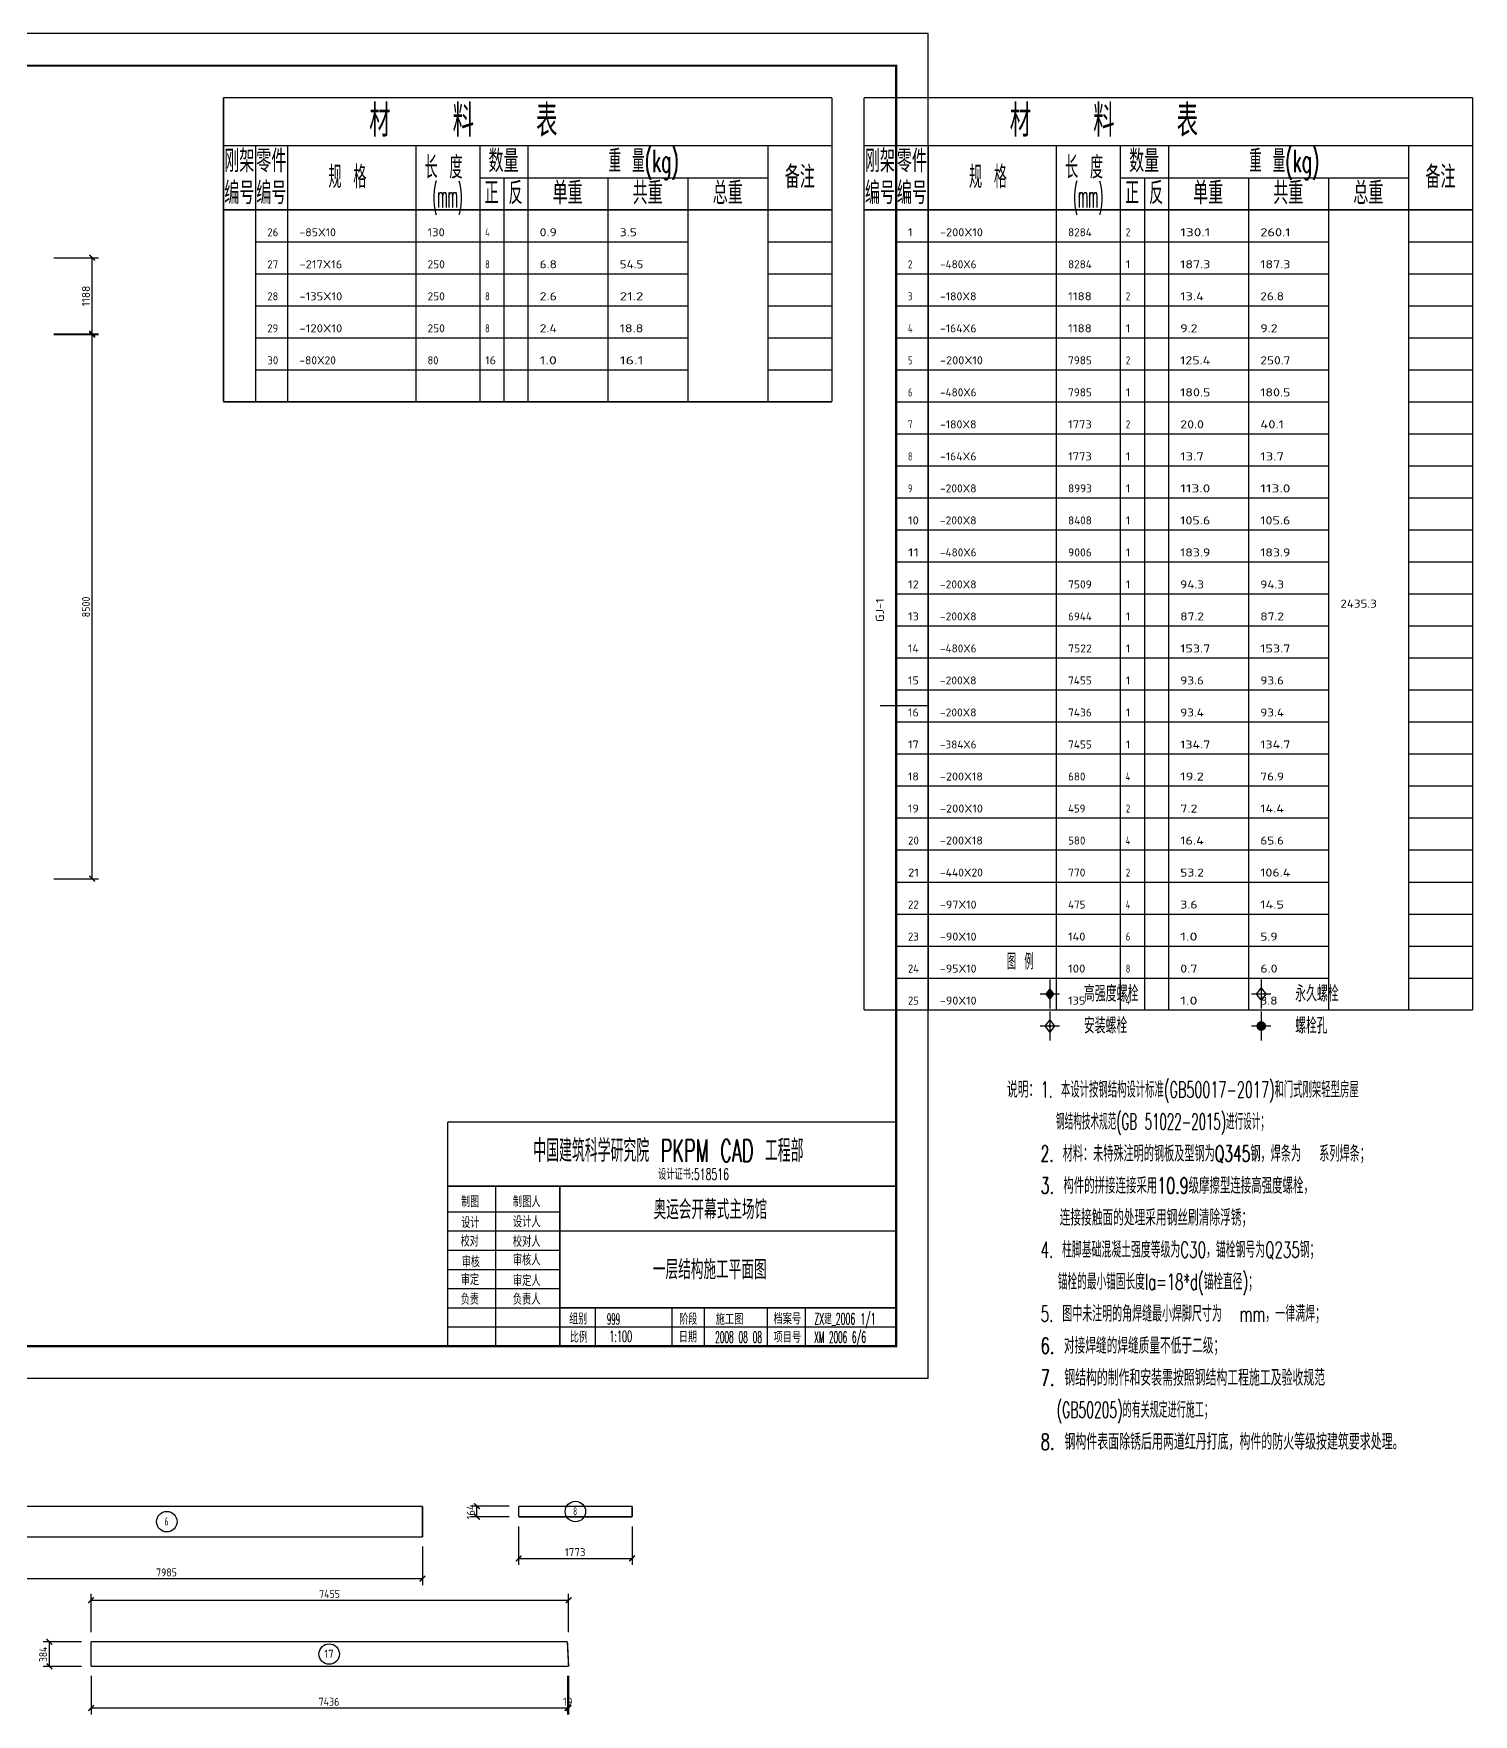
# Model space of a CAD drawing. Extents: x 14207793 to 14719554, y -1675802 to -1228715.
# Drawn here: x 14674604 to 14719554, y -1332300 to -1279800 of the extents above; entities that cross this region are included whole.
import ezdxf
from ezdxf.enums import TextEntityAlignment as Align

# ---------------------------------------------------------------- set-up
doc = ezdxf.new("R2010")
doc.units = 0
doc.header["$LTSCALE"] = 500
doc.header["$MEASUREMENT"] = 0
doc.layers.get('0').update_dxf_attribs({"linetype": 'CONTINUOUS'})
for name, color, linetype in [('10', 1, 'CONTINUOUS'), ('13', 253, 'CONTINUOUS'), ('130', 253, 'CONTINUOUS'), ('15', 3, 'CONTINUOUS'), ('中文', 2, 'CONTINUOUS'), ('图框外框__细线', 253, 'CONTINUOUS'), ('尺寸标注', 253, 'CONTINUOUS'), ('编号标注', 253, 'CONTINUOUS')]:
    doc.layers.add(name, color=color, linetype=linetype)
doc.styles.add('HZ', font='txt', dxfattribs={"width": 0.8, "bigfont": 'hztxt'})
doc.styles.get("Standard").update_dxf_attribs({"font": 'SYSZ.shx', "width": 0.75, "bigfont": 'SYFS.shx'})

# ---------------------------------------------------------------- blocks, each defined once
blk = doc.blocks.new('998')
for p, q in [((660.35, 43.03), (695.35, 43.03)), ((660.35, 37.03), (695.35, 37.03)), ((660.35, 31.03), (695.35, 31.03)), ((660.35, 25.03), (695.35, 25.03)), ((660.35, 19.03), (695.35, 19.03)), ((660.35, 13.03), (695.35, 13.03)), ((706.42, 13.03), (706.42, 1.03)), ((730.31, 13.03), (730.31, 1.03)), ((740.38, 13.03), (740.38, 1.03)), ((760.11, 13.03), (760.11, 1.03)), ((771.95, 13.03), (771.95, 1.03)), ((660.35, 7.03), (800.35, 7.03))]:
    blk.add_line(p, q)
at = {"const_width": 0.45}
for points in [[(660.35, 71.03), (800.35, 71.03)], [(660.35, 71.03), (660.35, 1.03)], [(660.35, 51.03), (800.35, 51.03)], [(675.35, 51.03), (675.35, 1.03)], [(695.35, 51.03), (695.35, 1.03)], [(695.35, 37.03), (800.35, 37.03)], [(695.35, 13.03), (800.35, 13.03)]]:
    blk.add_lwpolyline(points, dxfattribs=at)
at = {"layer": '中文', "style": 'HZ'}
for s, height, width, p, p2 in [('中国建筑科学研究院 PKPM CAD 工程部', 7, 0.605539, (687.06, 58.6), (771.44, 58.6)), ('设计证书:518516', 3.5, 0.733737, (726.05, 53), (748.18, 53)), ('制图', 3.5, 0.875996, (664.53, 44.45), (670.16, 44.45)), ('制图人', 3.5, 0.830144, (680.7, 44.45), (689.33, 44.45)), ('奥运会开幕式主场馆', 6, 0.663796, (724.61, 40.69), (760.11, 40.69)), ('设计人', 3.5, 0.830144, (680.7, 38.15), (689.33, 38.15)), ('设计', 3.5, 0.839947, (664.57, 37.93), (670.19, 37.93)), ('校对', 3.5, 0.826345, (664.41, 32.13), (670.04, 32.13)), ('校对人', 3.5, 0.830144, (680.7, 32.04), (689.33, 32.04)), ('审核', 3.5, 0.836505, (664.75, 25.64), (670.38, 25.64)), ('审核人', 3.5, 0.830144, (680.7, 26.27), (689.33, 26.27)), ('一层结构施工平面图', 6, 0.669712, (724.41, 21.96), (759.91, 21.96)), ('审定', 3.5, 0.83309, (664.5, 20.09), (670.13, 20.09)), ('审定人', 3.5, 0.830144, (680.7, 19.8), (689.33, 19.8)), ('负责', 3.5, 0.854005, (664.45, 13.98), (670.07, 13.98)), ('负责人', 3.5, 0.830144, (680.7, 13.98), (689.33, 13.98)), ('组别', 3.5, 0.861212, (698.29, 7.86), (703.91, 7.86)), ('999', 3.5, 0.578167, (710.06, 7.77), (714.19, 7.77)), ('阶段', 3.5, 0.850446, (732.65, 7.75), (738.28, 7.75)), ('施工图', 3.5, 0.869345, (744.03, 7.74), (752.65, 7.74)), ('档案号', 3.5, 0.848142, (762.06, 7.87), (770.69, 7.87)), ('ZX建_2006 1/1', 3.5, 0.612377, (774.8, 7.84), (793.93, 7.84)), ('比例', 3.5, 0.857593, (698.48, 2.16), (704.1, 2.16)), ('1:100', 3.5, 0.653439, (710.79, 2.36), (717.92, 2.36)), ('日期', 3.5, 0.843418, (732.53, 2.21), (738.15, 2.21)), ('2008 08 08', 3.5, 0.565848, (743.83, 2.13), (758.46, 2.13)), ('项目号', 3.5, 0.848142, (762.07, 2.12), (770.7, 2.12)), ('XM 2006 6/6', 3.5, 0.552008, (774.8, 2.11), (790.93, 2.11))]:
    blk.add_text(s, height=height, dxfattribs=dict(at, width=width)).set_placement(p, p2, align=Align.FIT)

msp = doc.modelspace()

# ---------------------------------------------------------------- linework, layer by layer
at = {"layer": '10', "color": 253}
for p, q in [((14706631.4, -1309800.17), (14706031.4, -1309800.17)), ((14706331.4, -1309350.17), (14706331.4, -1310250.17)), ((14713231.4, -1309800.17), (14712631.4, -1309800.17)), ((14712931.4, -1309350.17), (14712931.4, -1310250.17)), ((14706331.4, -1310350.17), (14706331.4, -1311250.17)), ((14712931.4, -1310350.17), (14712931.4, -1311250.17)), ((14706631.4, -1310800.17), (14706031.4, -1310800.17)), ((14713231.4, -1310800.17), (14712631.4, -1310800.17))]:
    msp.add_line(p, q, dxfattribs=at)
at = {"layer": '10', "color": 1, "const_width": 45}
for points in [[(14712931.4, -1309605.17), (14712781.4, -1309800.17), (14712931.4, -1309995.17), (14713081.4, -1309800.17), (14712931.4, -1309605.17)], [(14706331.4, -1310605.17), (14706181.4, -1310800.17), (14706331.4, -1310995.17), (14706481.4, -1310800.17), (14706331.4, -1310605.17)]]:
    msp.add_lwpolyline(points, dxfattribs=at)
at = {"layer": '10'}
for points, const_width in [([(14706353.9, -1310800.17, 1), (14706308.9, -1310800.17, 1), (14706353.9, -1310800.17, 1)], 45), ([(14713006.4, -1310800.17, 1), (14712856.4, -1310800.17, 1), (14713006.4, -1310800.17, 1)], 150)]:
    msp.add_lwpolyline(points, format="xyb", dxfattribs=dict(at, const_width=const_width))
msp.add_solid([(14706331.4, -1309605.17), (14706181.4, -1309800.17), (14706481.4, -1309800.17), (14706331.4, -1309995.17)], dxfattribs=at)
at = {"layer": '13'}
for p, q in [((14681531.4, -1283300.17), (14681531.4, -1284300.17)), ((14682531.4, -1283300.17), (14682531.4, -1284300.17)), ((14686531.4, -1283300.17), (14686531.4, -1284300.17)), ((14688531.4, -1283300.17), (14688531.4, -1284300.17)), ((14690031.4, -1283300.17), (14690031.4, -1284300.17)), ((14697531.4, -1283300.17), (14697531.4, -1284300.17)), ((14701531.4, -1283300.17), (14701531.4, -1284300.17)), ((14702531.4, -1283300.17), (14702531.4, -1284300.17)), ((14706531.4, -1283300.17), (14706531.4, -1284300.17)), ((14708531.4, -1283300.17), (14708531.4, -1284300.17)), ((14710031.4, -1283300.17), (14710031.4, -1284300.17)), ((14717531.4, -1283300.17), (14717531.4, -1284300.17)), ((14681531.4, -1284300.17), (14681531.4, -1285300.17)), ((14682531.4, -1284300.17), (14682531.4, -1285300.17)), ((14686531.4, -1284300.17), (14686531.4, -1285300.17)), ((14688531.4, -1284300.17), (14688531.4, -1285300.17)), ((14688531.4, -1284300.17), (14697531.4, -1284300.17)), ((14689281.4, -1284300.17), (14689281.4, -1285300.17)), ((14690031.4, -1284300.17), (14690031.4, -1285300.17)), ((14692531.4, -1284300.17), (14692531.4, -1285300.17)), ((14695031.4, -1284300.17), (14695031.4, -1285300.17)), ((14697531.4, -1284300.17), (14697531.4, -1285300.17)), ((14701531.4, -1284300.17), (14701531.4, -1285300.17)), ((14702531.4, -1284300.17), (14702531.4, -1285300.17)), ((14706531.4, -1284300.17), (14706531.4, -1285300.17)), ((14708531.4, -1284300.17), (14708531.4, -1285300.17)), ((14708531.4, -1284300.17), (14717531.4, -1284300.17)), ((14709281.4, -1284300.17), (14709281.4, -1285300.17)), ((14710031.4, -1284300.17), (14710031.4, -1285300.17)), ((14712531.4, -1284300.17), (14712531.4, -1285300.17)), ((14715031.4, -1284300.17), (14715031.4, -1285300.17)), ((14717531.4, -1284300.17), (14717531.4, -1285300.17)), ((14680531.4, -1285300.17), (14699531.4, -1285300.17)), ((14681531.4, -1285300.17), (14681531.4, -1291300.17)), ((14682531.4, -1285300.17), (14682531.4, -1291300.17)), ((14686531.4, -1285300.17), (14686531.4, -1291300.17)), ((14688531.4, -1285300.17), (14688531.4, -1291300.17)), ((14689281.4, -1285300.17), (14689281.4, -1291300.17)), ((14690031.4, -1285300.17), (14690031.4, -1291300.17)), ((14692531.4, -1285300.17), (14692531.4, -1291300.17)), ((14695031.4, -1285300.17), (14695031.4, -1291300.17)), ((14697531.4, -1285300.17), (14697531.4, -1291300.17)), ((14700531.4, -1285300.17), (14719531.4, -1285300.17)), ((14701531.4, -1285300.17), (14701531.4, -1310300.17)), ((14702531.4, -1285300.17), (14702531.4, -1310300.17)), ((14706531.4, -1285300.17), (14706531.4, -1310300.17)), ((14708531.4, -1285300.17), (14708531.4, -1310300.17)), ((14709281.4, -1285300.17), (14709281.4, -1310300.17)), ((14710031.4, -1285300.17), (14710031.4, -1310300.17)), ((14712531.4, -1285300.17), (14712531.4, -1310300.17)), ((14715031.4, -1285300.17), (14715031.4, -1310300.17)), ((14717531.4, -1285300.17), (14717531.4, -1310300.17)), ((14681531.4, -1286300.17), (14695031.4, -1286300.17)), ((14697531.4, -1286300.17), (14699531.4, -1286300.17)), ((14701531.4, -1286300.17), (14715031.4, -1286300.17)), ((14717531.4, -1286300.17), (14719531.4, -1286300.17)), ((14681531.4, -1287300.17), (14695031.4, -1287300.17)), ((14697531.4, -1287300.17), (14699531.4, -1287300.17)), ((14701531.4, -1287300.17), (14715031.4, -1287300.17)), ((14717531.4, -1287300.17), (14719531.4, -1287300.17)), ((14681531.4, -1288300.17), (14695031.4, -1288300.17)), ((14697531.4, -1288300.17), (14699531.4, -1288300.17)), ((14701531.4, -1288300.17), (14715031.4, -1288300.17)), ((14717531.4, -1288300.17), (14719531.4, -1288300.17)), ((14681531.4, -1289300.17), (14695031.4, -1289300.17)), ((14697531.4, -1289300.17), (14699531.4, -1289300.17)), ((14701531.4, -1289300.17), (14715031.4, -1289300.17)), ((14717531.4, -1289300.17), (14719531.4, -1289300.17)), ((14681531.4, -1290300.17), (14695031.4, -1290300.17)), ((14697531.4, -1290300.17), (14699531.4, -1290300.17)), ((14701531.4, -1290300.17), (14715031.4, -1290300.17)), ((14717531.4, -1290300.17), (14719531.4, -1290300.17)), ((14701531.4, -1291300.17), (14715031.4, -1291300.17)), ((14717531.4, -1291300.17), (14719531.4, -1291300.17)), ((14701531.4, -1292300.17), (14715031.4, -1292300.17)), ((14717531.4, -1292300.17), (14719531.4, -1292300.17)), ((14701531.4, -1293300.17), (14715031.4, -1293300.17)), ((14717531.4, -1293300.17), (14719531.4, -1293300.17)), ((14701531.4, -1294300.17), (14715031.4, -1294300.17)), ((14717531.4, -1294300.17), (14719531.4, -1294300.17)), ((14701531.4, -1295300.17), (14715031.4, -1295300.17)), ((14717531.4, -1295300.17), (14719531.4, -1295300.17)), ((14701531.4, -1296300.17), (14715031.4, -1296300.17)), ((14717531.4, -1296300.17), (14719531.4, -1296300.17)), ((14701531.4, -1297300.17), (14715031.4, -1297300.17)), ((14717531.4, -1297300.17), (14719531.4, -1297300.17)), ((14701531.4, -1298300.17), (14715031.4, -1298300.17)), ((14717531.4, -1298300.17), (14719531.4, -1298300.17)), ((14701531.4, -1299300.17), (14715031.4, -1299300.17)), ((14717531.4, -1299300.17), (14719531.4, -1299300.17)), ((14701531.4, -1300300.17), (14715031.4, -1300300.17)), ((14717531.4, -1300300.17), (14719531.4, -1300300.17)), ((14701531.4, -1301300.17), (14715031.4, -1301300.17)), ((14717531.4, -1301300.17), (14719531.4, -1301300.17)), ((14701531.4, -1302300.17), (14715031.4, -1302300.17)), ((14717531.4, -1302300.17), (14719531.4, -1302300.17)), ((14701531.4, -1303300.17), (14715031.4, -1303300.17)), ((14717531.4, -1303300.17), (14719531.4, -1303300.17)), ((14701531.4, -1304300.17), (14715031.4, -1304300.17)), ((14717531.4, -1304300.17), (14719531.4, -1304300.17)), ((14701531.4, -1305300.17), (14715031.4, -1305300.17)), ((14717531.4, -1305300.17), (14719531.4, -1305300.17)), ((14701531.4, -1306300.17), (14715031.4, -1306300.17)), ((14717531.4, -1306300.17), (14719531.4, -1306300.17)), ((14701531.4, -1307300.17), (14715031.4, -1307300.17)), ((14717531.4, -1307300.17), (14719531.4, -1307300.17)), ((14701531.4, -1308300.17), (14715031.4, -1308300.17)), ((14717531.4, -1308300.17), (14719531.4, -1308300.17)), ((14701531.4, -1309300.17), (14715031.4, -1309300.17)), ((14717531.4, -1309300.17), (14719531.4, -1309300.17))]:
    msp.add_line(p, q, dxfattribs=at)
at = {"layer": '13', "const_width": 45}
for points in [[(14680531.4, -1281800.17), (14680531.4, -1283300.17)], [(14680531.4, -1281800.17), (14699531.4, -1281800.17)], [(14699531.4, -1281800.17), (14699531.4, -1283300.17)], [(14700531.4, -1281800.17), (14700531.4, -1283300.17)], [(14700531.4, -1281800.17), (14719531.4, -1281800.17)], [(14719531.4, -1281800.17), (14719531.4, -1283300.17)], [(14680531.4, -1283300.17), (14680531.4, -1284300.17)], [(14680531.4, -1283300.17), (14699531.4, -1283300.17)], [(14699531.4, -1283300.17), (14699531.4, -1284300.17)], [(14700531.4, -1283300.17), (14700531.4, -1284300.17)], [(14700531.4, -1283300.17), (14719531.4, -1283300.17)], [(14719531.4, -1283300.17), (14719531.4, -1284300.17)], [(14680531.4, -1284300.17), (14680531.4, -1285300.17)], [(14699531.4, -1284300.17), (14699531.4, -1285300.17)], [(14700531.4, -1284300.17), (14700531.4, -1285300.17)], [(14719531.4, -1284300.17), (14719531.4, -1285300.17)], [(14680531.4, -1285300.17), (14680531.4, -1291300.17)], [(14680531.4, -1285300.17), (14699531.4, -1285300.17)], [(14699531.4, -1285300.17), (14699531.4, -1291300.17)], [(14700531.4, -1285300.17), (14700531.4, -1310300.17)], [(14700531.4, -1285300.17), (14719531.4, -1285300.17)], [(14719531.4, -1285300.17), (14719531.4, -1310300.17)], [(14680531.4, -1291300.17), (14699531.4, -1291300.17)], [(14700531.4, -1310300.17), (14719531.4, -1310300.17)]]:
    msp.add_lwpolyline(points, dxfattribs=at)
at = {"layer": '15', "const_width": 45}
for points in [[(14670775.39, -1325800.17), (14686745.88, -1325800.17)], [(14686745.88, -1325800.17), (14686745.88, -1326760.17)], [(14689745.88, -1326128.17), (14689745.88, -1325800.17)], [(14689745.88, -1325800.17), (14693291.39, -1325800.17)], [(14693291.39, -1326128.17), (14689745.88, -1326128.17)], [(14693291.39, -1325800.17), (14693291.39, -1326128.17)], [(14686745.88, -1326760.17), (14670775.39, -1326760.16)], [(14676396.49, -1330032.17), (14676396.49, -1330800.17)], [(14691268.01, -1330032.18), (14676396.49, -1330032.17)], [(14691306.41, -1330800.17), (14691268.01, -1330032.18)], [(14676396.49, -1330800.17), (14691306.41, -1330800.17)]]:
    msp.add_lwpolyline(points, dxfattribs=at)
at = {"layer": '图框外框__细线'}
msp.add_line((14702531.4, -1300800.17), (14701031.4, -1300800.17), dxfattribs=at)
msp.add_lwpolyline([(14613431.4, -1321800.17), (14702531.4, -1321800.17), (14702531.4, -1279800.17), (14613431.4, -1279800.17), (14613431.4, -1321800.17)], dxfattribs=at)
at = {"layer": '图框外框__细线', "const_width": 70}
msp.add_lwpolyline([(14615931.4, -1320800.17), (14701531.4, -1320800.17), (14701531.4, -1280800.17), (14615931.4, -1280800.17), (14615931.4, -1320800.17)], dxfattribs=at)
at = {"layer": '尺寸标注'}
for p, q in [((14675231.4, -1286800.17), (14676631.4, -1286800.17)), ((14676431.4, -1289175.17), (14676431.4, -1286800.17)), ((14675231.4, -1289175.17), (14676631.4, -1289175.17)), ((14675231.4, -1289200.17), (14676631.4, -1289200.17)), ((14676431.4, -1306200.17), (14676431.4, -1289200.17)), ((14675231.4, -1306200.17), (14676631.4, -1306200.17)), ((14689445.88, -1325800.17), (14688245.88, -1325800.17)), ((14689445.88, -1326128.17), (14688245.88, -1326128.17)), ((14688445.88, -1326128.17), (14688445.88, -1325800.17)), ((14689745.88, -1326428.17), (14689745.88, -1327628.17)), ((14693291.39, -1326428.17), (14693291.39, -1327628.17)), ((14686745.88, -1327060.17), (14686745.88, -1328260.17)), ((14689745.88, -1327428.17), (14693291.39, -1327428.17)), ((14670775.39, -1328060.17), (14686745.88, -1328060.17)), ((14676396.49, -1329732.18), (14676396.49, -1328532.18)), ((14676396.49, -1328732.18), (14691306.41, -1328732.18)), ((14691306.41, -1329732.18), (14691306.41, -1328532.18)), ((14676096.49, -1330032.18), (14674896.49, -1330032.18)), ((14675096.49, -1330800.17), (14675096.49, -1330032.18)), ((14676096.49, -1330800.17), (14674896.49, -1330800.17)), ((14676396.49, -1331100.17), (14676396.49, -1332300.17)), ((14691268.01, -1331100.17), (14691268.01, -1332300.17)), ((14691268.01, -1331100.17), (14691268.01, -1332300.17)), ((14691306.41, -1331100.17), (14691306.41, -1332300.17)), ((14676396.49, -1332100.17), (14691268.01, -1332100.17)), ((14691268.01, -1332100.17), (14691306.41, -1332100.17))]:
    msp.add_line(p, q, dxfattribs=at)
at = {"layer": '尺寸标注', "const_width": 45}
for points in [[(14676343.01, -1286711.79), (14676519.78, -1286888.56)], [(14676343.01, -1289086.79), (14676519.78, -1289263.56)], [(14676343.01, -1289111.79), (14676519.78, -1289288.56)], [(14676343.01, -1306111.79), (14676519.78, -1306288.56)], [(14688357.5, -1325711.79), (14688534.27, -1325888.56)], [(14688357.5, -1326039.79), (14688534.27, -1326216.56)], [(14689657.5, -1327516.56), (14689834.27, -1327339.79)], [(14693203.01, -1327516.56), (14693379.78, -1327339.79)], [(14686657.5, -1328148.56), (14686834.27, -1327971.78)], [(14676308.1, -1328820.56), (14676484.88, -1328643.79)], [(14691218.02, -1328820.56), (14691394.8, -1328643.79)], [(14675008.1, -1329943.79), (14675184.88, -1330120.56)], [(14675008.1, -1330711.79), (14675184.88, -1330888.56)], [(14676308.1, -1332188.56), (14676484.88, -1332011.79)], [(14691179.62, -1332188.56), (14691356.39, -1332011.79)], [(14691179.62, -1332188.56), (14691356.39, -1332011.79)], [(14691218.02, -1332188.56), (14691394.8, -1332011.79)]]:
    msp.add_lwpolyline(points, dxfattribs=at)
at = {"layer": '编号标注'}
for centre in [(14678760.64, -1326280.17), (14691518.64, -1325964.17), (14683832.25, -1330416.17)]:
    msp.add_circle(centre, 320, dxfattribs=at)

# ---------------------------------------------------------------- block references
at = {"layer": '图框外框__细线', "xscale": 100, "yscale": 100, "zscale": 100}
msp.add_blockref('998', (14621496.63, -1320902.91), dxfattribs=at)

# ---------------------------------------------------------------- texts
at = {"layer": '13', "style": 'HZ'}
for s, height, width, p, p2 in [('材   料   表', 1000, 0.805884, (14685081.4, -1283020.17), (14690956.4, -1283020.17)), ('材   料   表', 1000, 0.805884, (14705081.4, -1283020.17), (14710956.4, -1283020.17)), ('刚架', 700, 0.702848, (14680556.4, -1284129.17), (14681493.9, -1284129.17)), ('零件', 700, 0.694242, (14681556.4, -1284129.17), (14682493.9, -1284129.17)), ('长 度', 700, 0.639672, (14686806.4, -1284329.17), (14687993.9, -1284329.17)), ('数量', 700, 0.697087, (14688806.4, -1284129.17), (14689743.9, -1284129.17)), ('重 量(kg)', 700, 0.634766, (14692556.4, -1284129.17), (14694743.9, -1284129.17)), ('刚架', 700, 0.702848, (14700556.4, -1284129.17), (14701493.9, -1284129.17)), ('零件', 700, 0.694242, (14701556.4, -1284129.17), (14702493.9, -1284129.17)), ('长 度', 700, 0.639672, (14706806.4, -1284329.17), (14707993.9, -1284329.17)), ('数量', 700, 0.697087, (14708806.4, -1284129.17), (14709743.9, -1284129.17)), ('重 量(kg)', 700, 0.634766, (14712556.4, -1284129.17), (14714743.9, -1284129.17)), ('规 格', 700, 0.630315, (14683806.4, -1284629.17), (14684993.9, -1284629.17)), ('备注', 700, 0.688621, (14698056.4, -1284629.17), (14698993.9, -1284629.17)), ('规 格', 700, 0.630315, (14703806.4, -1284629.17), (14704993.9, -1284629.17)), ('备注', 700, 0.688621, (14718056.4, -1284629.17), (14718993.9, -1284629.17)), ('编号', 700, 0.702848, (14680556.4, -1285129.17), (14681493.9, -1285129.17)), ('编号', 700, 0.702848, (14681556.4, -1285129.17), (14682493.9, -1285129.17)), ('(mm)', 700, 0.429894, (14687056.4, -1285229.17), (14687993.9, -1285229.17)), ('正', 700, 0.672669, (14688681.4, -1285129.17), (14689118.9, -1285129.17)), ('反', 700, 0.684267, (14689431.4, -1285129.17), (14689868.9, -1285129.17)), ('单重', 700, 0.702848, (14690806.4, -1285129.17), (14691743.9, -1285129.17)), ('共重', 700, 0.702848, (14693306.4, -1285129.17), (14694243.9, -1285129.17)), ('总重', 700, 0.702848, (14695806.4, -1285129.17), (14696743.9, -1285129.17)), ('编号', 700, 0.702848, (14700556.4, -1285129.17), (14701493.9, -1285129.17)), ('编号', 700, 0.702848, (14701556.4, -1285129.17), (14702493.9, -1285129.17)), ('(mm)', 700, 0.429894, (14707056.4, -1285229.17), (14707993.9, -1285229.17)), ('正', 700, 0.672669, (14708681.4, -1285129.17), (14709118.9, -1285129.17)), ('反', 700, 0.684267, (14709431.4, -1285129.17), (14709868.9, -1285129.17)), ('单重', 700, 0.702848, (14710806.4, -1285129.17), (14711743.9, -1285129.17)), ('共重', 700, 0.702848, (14713306.4, -1285129.17), (14714243.9, -1285129.17)), ('总重', 700, 0.702848, (14715806.4, -1285129.17), (14716743.9, -1285129.17)), ('图 例', 500, 0.638248, (14704992.65, -1309035.17), (14705823.9, -1309035.17))]:
    msp.add_text(s, height=height, dxfattribs=dict(at, width=width)).set_placement(p, p2, align=Align.FIT)
at = {"layer": '13'}
for s, width, p, p2 in [('26', 0.865445, (14681901.4, -1286130.17), (14682241.4, -1286130.17)), ('-85X10', 0.825515, (14682901.4, -1286130.17), (14684041.4, -1286130.17)), ('130', 0.907194, (14686901.4, -1286130.17), (14687441.4, -1286130.17)), ('4', 0.783979, (14688701.4, -1286130.17), (14688841.4, -1286130.17)), ('0.9', 1.054877, (14690401.4, -1286130.17), (14690941.4, -1286130.17)), ('3.5', 1.030902, (14692901.4, -1286130.17), (14693441.4, -1286130.17)), ('1', 2.351938, (14701901.4, -1286130.17), (14702041.4, -1286130.17)), ('-200X10', 0.827645, (14702901.4, -1286130.17), (14704241.4, -1286130.17)), ('8284', 0.828796, (14706901.4, -1286130.17), (14707641.4, -1286130.17)), ('2', 0.839978, (14708701.4, -1286130.17), (14708841.4, -1286130.17)), ('130.1', 1.112108, (14710401.4, -1286130.17), (14711341.4, -1286130.17)), ('260.1', 1.052796, (14712901.4, -1286130.17), (14713841.4, -1286130.17)), ('27', 0.839991, (14681901.4, -1287130.17), (14682241.4, -1287130.17)), ('-217X16', 0.859234, (14682901.4, -1287130.17), (14684241.4, -1287130.17)), ('250', 0.839994, (14686901.4, -1287130.17), (14687441.4, -1287130.17)), ('8', 0.839978, (14688701.4, -1287130.17), (14688841.4, -1287130.17)), ('6.8', 1.030902, (14690401.4, -1287130.17), (14690941.4, -1287130.17)), ('54.5', 0.971245, (14692901.4, -1287130.17), (14693641.4, -1287130.17)), ('2', 0.839978, (14701901.4, -1287130.17), (14702041.4, -1287130.17)), ('-480X6', 0.804703, (14702901.4, -1287130.17), (14704041.4, -1287130.17)), ('8284', 0.828796, (14706901.4, -1287130.17), (14707641.4, -1287130.17)), ('1', 2.351938, (14708701.4, -1287130.17), (14708841.4, -1287130.17)), ('187.3', 0.986996, (14710401.4, -1287130.17), (14711341.4, -1287130.17)), ('187.3', 0.986996, (14712901.4, -1287130.17), (14713841.4, -1287130.17)), ('28', 0.839991, (14681901.4, -1288130.17), (14682241.4, -1288130.17)), ('-135X10', 0.852725, (14682901.4, -1288130.17), (14684241.4, -1288130.17)), ('250', 0.839994, (14686901.4, -1288130.17), (14687441.4, -1288130.17)), ('8', 0.839978, (14688701.4, -1288130.17), (14688841.4, -1288130.17)), ('2.6', 1.054877, (14690401.4, -1288130.17), (14690941.4, -1288130.17)), ('21.2', 1.035995, (14692901.4, -1288130.17), (14693641.4, -1288130.17)), ('3', 0.839978, (14701901.4, -1288130.17), (14702041.4, -1288130.17)), ('-180X8', 0.825515, (14702901.4, -1288130.17), (14704041.4, -1288130.17)), ('1188', 0.941814, (14706901.4, -1288130.17), (14707641.4, -1288130.17)), ('2', 0.839978, (14708701.4, -1288130.17), (14708841.4, -1288130.17)), ('13.4', 1.019011, (14710401.4, -1288130.17), (14711141.4, -1288130.17)), ('26.8', 0.971245, (14712901.4, -1288130.17), (14713641.4, -1288130.17)), ('29', 0.865445, (14681901.4, -1289130.17), (14682241.4, -1289130.17)), ('-120X10', 0.852725, (14682901.4, -1289130.17), (14684241.4, -1289130.17)), ('250', 0.839994, (14686901.4, -1289130.17), (14687441.4, -1289130.17)), ('8', 0.839978, (14688701.4, -1289130.17), (14688841.4, -1289130.17)), ('2.4', 1.007993, (14690401.4, -1289130.17), (14690941.4, -1289130.17)), ('18.8', 1.035995, (14692901.4, -1289130.17), (14693641.4, -1289130.17)), ('4', 0.783979, (14701901.4, -1289130.17), (14702041.4, -1289130.17)), ('-164X6', 0.832693, (14702901.4, -1289130.17), (14704041.4, -1289130.17)), ('1188', 0.941814, (14706901.4, -1289130.17), (14707641.4, -1289130.17)), ('1', 2.351938, (14708701.4, -1289130.17), (14708841.4, -1289130.17)), ('9.2', 1.030902, (14710401.4, -1289130.17), (14710941.4, -1289130.17)), ('9.2', 1.030902, (14712901.4, -1289130.17), (14713441.4, -1289130.17)), ('30', 0.839991, (14681901.4, -1290130.17), (14682241.4, -1290130.17)), ('-80X20', 0.797997, (14682901.4, -1290130.17), (14684041.4, -1290130.17)), ('80', 0.839991, (14686901.4, -1290130.17), (14687241.4, -1290130.17)), ('16', 0.984817, (14688701.4, -1290130.17), (14689041.4, -1290130.17)), ('1.0', 1.133992, (14690401.4, -1290130.17), (14690941.4, -1290130.17)), ('16.1', 1.218817, (14692901.4, -1290130.17), (14693641.4, -1290130.17)), ('5', 0.839978, (14701901.4, -1290130.17), (14702041.4, -1290130.17)), ('-200X10', 0.827645, (14702901.4, -1290130.17), (14704241.4, -1290130.17)), ('7985', 0.839996, (14706901.4, -1290130.17), (14707641.4, -1290130.17)), ('2', 0.839978, (14708701.4, -1290130.17), (14708841.4, -1290130.17)), ('125.4', 0.974811, (14710401.4, -1290130.17), (14711341.4, -1290130.17)), ('250.7', 0.939996, (14712901.4, -1290130.17), (14713841.4, -1290130.17)), ('6', 0.904592, (14701901.4, -1291130.17), (14702041.4, -1291130.17)), ('-480X6', 0.804703, (14702901.4, -1291130.17), (14704041.4, -1291130.17)), ('7985', 0.839996, (14706901.4, -1291130.17), (14707641.4, -1291130.17)), ('1', 2.351938, (14708701.4, -1291130.17), (14708841.4, -1291130.17)), ('180.5', 0.986996, (14710401.4, -1291130.17), (14711341.4, -1291130.17)), ('180.5', 0.986996, (14712901.4, -1291130.17), (14713841.4, -1291130.17)), ('7', 0.839978, (14701901.4, -1292130.17), (14702041.4, -1292130.17)), ('-180X8', 0.825515, (14702901.4, -1292130.17), (14704041.4, -1292130.17)), ('1773', 0.887996, (14706901.4, -1292130.17), (14707641.4, -1292130.17)), ('2', 0.839978, (14708701.4, -1292130.17), (14708841.4, -1292130.17)), ('20.0', 0.971245, (14710401.4, -1292130.17), (14711141.4, -1292130.17)), ('40.1', 1.130176, (14712901.4, -1292130.17), (14713641.4, -1292130.17)), ('8', 0.839978, (14701901.4, -1293130.17), (14702041.4, -1293130.17)), ('-164X6', 0.832693, (14702901.4, -1293130.17), (14704041.4, -1293130.17)), ('1773', 0.887996, (14706901.4, -1293130.17), (14707641.4, -1293130.17)), ('1', 2.351938, (14708701.4, -1293130.17), (14708841.4, -1293130.17)), ('13.7', 1.035995, (14710401.4, -1293130.17), (14711141.4, -1293130.17)), ('13.7', 1.035995, (14712901.4, -1293130.17), (14713641.4, -1293130.17)), ('9', 0.904592, (14701901.4, -1294130.17), (14702041.4, -1294130.17)), ('-200X8', 0.797997, (14702901.4, -1294130.17), (14704041.4, -1294130.17)), ('8993', 0.839996, (14706901.4, -1294130.17), (14707641.4, -1294130.17)), ('1', 2.351938, (14708701.4, -1294130.17), (14708841.4, -1294130.17)), ('113.0', 1.038943, (14710401.4, -1294130.17), (14711341.4, -1294130.17)), ('113.0', 1.038943, (14712901.4, -1294130.17), (14713841.4, -1294130.17)), ('10', 0.95199, (14701901.4, -1295130.17), (14702241.4, -1295130.17)), ('-200X8', 0.797997, (14702901.4, -1295130.17), (14704041.4, -1295130.17)), ('8408', 0.839996, (14706901.4, -1295130.17), (14707641.4, -1295130.17)), ('1', 2.351938, (14708701.4, -1295130.17), (14708841.4, -1295130.17)), ('105.6', 0.99949, (14710401.4, -1295130.17), (14711341.4, -1295130.17)), ('105.6', 0.99949, (14712901.4, -1295130.17), (14713841.4, -1295130.17)), ('11', 1.359985, (14701901.4, -1296130.17), (14702241.4, -1296130.17)), ('-480X6', 0.804703, (14702901.4, -1296130.17), (14704041.4, -1296130.17)), ('9006', 0.851503, (14706901.4, -1296130.17), (14707641.4, -1296130.17)), ('1', 2.351938, (14708701.4, -1296130.17), (14708841.4, -1296130.17)), ('183.9', 0.99949, (14710401.4, -1296130.17), (14711341.4, -1296130.17)), ('183.9', 0.99949, (14712901.4, -1296130.17), (14713841.4, -1296130.17)), ('12', 0.95199, (14701901.4, -1297130.17), (14702241.4, -1297130.17)), ('-200X8', 0.797997, (14702901.4, -1297130.17), (14704041.4, -1297130.17)), ('7509', 0.851503, (14706901.4, -1297130.17), (14707641.4, -1297130.17)), ('1', 2.351938, (14708701.4, -1297130.17), (14708841.4, -1297130.17)), ('94.3', 0.971245, (14710401.4, -1297130.17), (14711141.4, -1297130.17)), ('94.3', 0.971245, (14712901.4, -1297130.17), (14713641.4, -1297130.17)), ('2435.3', 0.920766, (14715401.4, -1297730.17), (14716541.4, -1297730.17)), ('13', 0.95199, (14701901.4, -1298130.17), (14702241.4, -1298130.17)), ('-200X8', 0.797997, (14702901.4, -1298130.17), (14704041.4, -1298130.17)), ('6944', 0.828796, (14706901.4, -1298130.17), (14707641.4, -1298130.17)), ('1', 2.351938, (14708701.4, -1298130.17), (14708841.4, -1298130.17)), ('87.2', 0.971245, (14710401.4, -1298130.17), (14711141.4, -1298130.17)), ('87.2', 0.971245, (14712901.4, -1298130.17), (14713641.4, -1298130.17)), ('14', 0.92128, (14701901.4, -1299130.17), (14702241.4, -1299130.17)), ('-480X6', 0.804703, (14702901.4, -1299130.17), (14704041.4, -1299130.17)), ('7522', 0.839996, (14706901.4, -1299130.17), (14707641.4, -1299130.17)), ('1', 2.351938, (14708701.4, -1299130.17), (14708841.4, -1299130.17)), ('153.7', 0.986996, (14710401.4, -1299130.17), (14711341.4, -1299130.17)), ('153.7', 0.986996, (14712901.4, -1299130.17), (14713841.4, -1299130.17)), ('15', 0.95199, (14701901.4, -1300130.17), (14702241.4, -1300130.17)), ('-200X8', 0.797997, (14702901.4, -1300130.17), (14704041.4, -1300130.17)), ('7455', 0.839996, (14706901.4, -1300130.17), (14707641.4, -1300130.17)), ('1', 2.351938, (14708701.4, -1300130.17), (14708841.4, -1300130.17)), ('93.6', 0.986662, (14710401.4, -1300130.17), (14711141.4, -1300130.17)), ('93.6', 0.986662, (14712901.4, -1300130.17), (14713641.4, -1300130.17)), ('16', 0.984817, (14701901.4, -1301130.17), (14702241.4, -1301130.17)), ('-200X8', 0.797997, (14702901.4, -1301130.17), (14704041.4, -1301130.17)), ('7436', 0.851503, (14706901.4, -1301130.17), (14707641.4, -1301130.17)), ('1', 2.351938, (14708701.4, -1301130.17), (14708841.4, -1301130.17)), ('93.4', 0.956303, (14710401.4, -1301130.17), (14711141.4, -1301130.17)), ('93.4', 0.956303, (14712901.4, -1301130.17), (14713641.4, -1301130.17)), ('17', 0.95199, (14701901.4, -1302130.17), (14702241.4, -1302130.17)), ('-384X6', 0.804703, (14702901.4, -1302130.17), (14704041.4, -1302130.17)), ('7455', 0.839996, (14706901.4, -1302130.17), (14707641.4, -1302130.17)), ('1', 2.351938, (14708701.4, -1302130.17), (14708841.4, -1302130.17)), ('134.7', 0.986996, (14710401.4, -1302130.17), (14711341.4, -1302130.17)), ('134.7', 0.986996, (14712901.4, -1302130.17), (14713841.4, -1302130.17)), ('18', 0.95199, (14701901.4, -1303130.17), (14702241.4, -1303130.17)), ('-200X18', 0.827645, (14702901.4, -1303130.17), (14704241.4, -1303130.17)), ('680', 0.839994, (14706901.4, -1303130.17), (14707441.4, -1303130.17)), ('4', 0.783979, (14708701.4, -1303130.17), (14708841.4, -1303130.17)), ('19.2', 1.035995, (14710401.4, -1303130.17), (14711141.4, -1303130.17)), ('76.9', 0.986662, (14712901.4, -1303130.17), (14713641.4, -1303130.17)), ('19', 0.984817, (14701901.4, -1304130.17), (14702241.4, -1304130.17)), ('-200X10', 0.827645, (14702901.4, -1304130.17), (14704241.4, -1304130.17)), ('459', 0.855843, (14706901.4, -1304130.17), (14707441.4, -1304130.17)), ('2', 0.839978, (14708701.4, -1304130.17), (14708841.4, -1304130.17)), ('7.2', 1.030902, (14710401.4, -1304130.17), (14710941.4, -1304130.17)), ('14.4', 1.019011, (14712901.4, -1304130.17), (14713641.4, -1304130.17)), ('20', 0.839991, (14701901.4, -1305130.17), (14702241.4, -1305130.17)), ('-200X18', 0.827645, (14702901.4, -1305130.17), (14704241.4, -1305130.17)), ('580', 0.839994, (14706901.4, -1305130.17), (14707441.4, -1305130.17)), ('4', 0.783979, (14708701.4, -1305130.17), (14708841.4, -1305130.17)), ('16.4', 1.019011, (14710401.4, -1305130.17), (14711141.4, -1305130.17)), ('65.6', 0.986662, (14712901.4, -1305130.17), (14713641.4, -1305130.17)), ('21', 1.142388, (14701901.4, -1306130.17), (14702241.4, -1306130.17)), ('-440X20', 0.803998, (14702901.4, -1306130.17), (14704241.4, -1306130.17)), ('770', 0.839994, (14706901.4, -1306130.17), (14707441.4, -1306130.17)), ('2', 0.839978, (14708701.4, -1306130.17), (14708841.4, -1306130.17)), ('53.2', 0.971245, (14710401.4, -1306130.17), (14711141.4, -1306130.17)), ('106.4', 0.974811, (14712901.4, -1306130.17), (14713841.4, -1306130.17)), ('22', 0.839991, (14701901.4, -1307130.17), (14702241.4, -1307130.17)), ('-97X10', 0.825515, (14702901.4, -1307130.17), (14704041.4, -1307130.17)), ('475', 0.839994, (14706901.4, -1307130.17), (14707441.4, -1307130.17)), ('4', 0.783979, (14708701.4, -1307130.17), (14708841.4, -1307130.17)), ('3.6', 1.054877, (14710401.4, -1307130.17), (14710941.4, -1307130.17)), ('14.5', 1.035995, (14712901.4, -1307130.17), (14713641.4, -1307130.17)), ('23', 0.839991, (14701901.4, -1308130.17), (14702241.4, -1308130.17)), ('-90X10', 0.825515, (14702901.4, -1308130.17), (14704041.4, -1308130.17)), ('140', 0.907194, (14706901.4, -1308130.17), (14707441.4, -1308130.17)), ('6', 0.904592, (14708701.4, -1308130.17), (14708841.4, -1308130.17)), ('1.0', 1.133992, (14710401.4, -1308130.17), (14710941.4, -1308130.17)), ('5.9', 1.054877, (14712901.4, -1308130.17), (14713441.4, -1308130.17)), ('24', 0.815991, (14701901.4, -1309130.17), (14702241.4, -1309130.17)), ('-95X10', 0.825515, (14702901.4, -1309130.17), (14704041.4, -1309130.17)), ('100', 0.907194, (14706901.4, -1309130.17), (14707441.4, -1309130.17)), ('8', 0.839978, (14708701.4, -1309130.17), (14708841.4, -1309130.17)), ('0.7', 1.030902, (14710401.4, -1309130.17), (14710941.4, -1309130.17)), ('6.0', 1.030902, (14712901.4, -1309130.17), (14713441.4, -1309130.17)), ('25', 0.839991, (14701901.4, -1310130.17), (14702241.4, -1310130.17)), ('-90X10', 0.825515, (14702901.4, -1310130.17), (14704041.4, -1310130.17)), ('135', 0.907194, (14706901.4, -1310130.17), (14707441.4, -1310130.17)), ('4', 0.783979, (14708701.4, -1310130.17), (14708841.4, -1310130.17)), ('1.0', 1.133992, (14710401.4, -1310130.17), (14710941.4, -1310130.17)), ('3.8', 1.030902, (14712901.4, -1310130.17), (14713441.4, -1310130.17))]:
    msp.add_text(s, height=250, dxfattribs=dict(at, width=width)).set_placement(p, p2, align=Align.FIT)
at = {"layer": '13', "width": 0.914117}
msp.add_text('GJ-1', height=250, rotation=90, dxfattribs=at).set_placement((14701148.9, -1298180.17), (14701148.9, -1297440.17), align=Align.FIT)
at = {"layer": '130', "style": 'HZ'}
for s, width, p, p2 in [('高强度螺栓', 0.687917, (14707392.65, -1310035.17), (14709098.9, -1310035.17)), ('永久螺栓', 0.684866, (14713992.65, -1310035.17), (14715348.9, -1310035.17)), ('安装螺栓', 0.684866, (14707392.65, -1311035.17), (14708748.9, -1311035.17)), ('螺栓孔', 0.690777, (14713992.65, -1311035.17), (14714998.9, -1311035.17)), ('说明：', 0.827144, (14704992.65, -1313035.17), (14705998.9, -1313035.17)), ('1. 本设计按钢结构设计标准(GB50017-2017)和门式刚架轻型房屋', 0.621945, (14706042.65, -1313035.17), (14715973.9, -1313035.17)), ('  钢结构技术规范(GB 51022-2015)进行设计；', 0.595933, (14706042.65, -1314035.17), (14713173.9, -1314035.17)), ('2. 材料：未特殊注明的钢板及型钢为Q345钢，焊条为  系列焊条；', 0.664742, (14706042.65, -1315035.17), (14716323.9, -1315035.17)), ('3. 构件的拼接连接采用10.9级摩擦型连接高强度螺栓，', 0.68645, (14706042.65, -1316035.17), (14714573.9, -1316035.17)), ('  连接接触面的处理采用钢丝刷清除浮锈；', 0.699274, (14706042.65, -1317035.17), (14712648.9, -1317035.17)), ('4. 柱脚基础混凝土强度等级为C30，锚栓钢号为Q235钢；', 0.649292, (14706042.65, -1318035.17), (14714748.9, -1318035.17)), ('  锚栓的最小锚固长度la=18*d(锚栓直径)；', 0.653906, (14706042.65, -1319035.17), (14712823.9, -1319035.17)), ('5. 图中未注明的角焊缝最小焊脚尺寸为  mm，一律满焊；', 0.655759, (14706042.65, -1320035.17), (14714923.9, -1320035.17)), ('6. 对接焊缝的焊缝质量不低于二级；', 0.702459, (14706042.65, -1321035.17), (14711773.9, -1321035.17)), ('7. 钢结构的制作和安装需按照钢结构工程施工及验收规范', 0.688312, (14706042.65, -1322035.17), (14714923.9, -1322035.17)), ('  (GB50205)的有关规定进行施工；', 0.617361, (14706042.65, -1323035.17), (14711423.9, -1323035.17)), ('8. 钢构件表面除锈后用两道红丹打底，构件的防火等级按建筑要求处理。', 0.702954, (14706042.65, -1324035.17), (14717373.9, -1324035.17))]:
    msp.add_text(s, height=500, dxfattribs=dict(at, width=width)).set_placement(p, p2, align=Align.FIT)
at = {"layer": '尺寸标注'}
for s, width, p, p2 in [('1188', 0.824096, (14676361.4, -1288320.17), (14676361.4, -1287672.67)), ('8500', 0.734999, (14676361.4, -1298032.67), (14676361.4, -1297385.17)), ('164', 0.778236, (14688375.88, -1326209.17), (14688375.88, -1325736.67)), ('384', 0.721637, (14675026.49, -1330661.17), (14675026.49, -1330188.67))]:
    msp.add_text(s, height=250, rotation=90, dxfattribs=dict(at, width=width)).set_placement(p, p2, align=Align.FIT)
for s, width, p, p2 in [('1773', 0.777004, (14691186.14, -1327358.17), (14691833.64, -1327358.17)), ('7985', 0.734997, (14678428.14, -1327990.17), (14679075.64, -1327990.17)), ('7455', 0.734997, (14683518.95, -1328662.18), (14684166.45, -1328662.18)), ('7436', 0.745073, (14683499.75, -1332030.17), (14684147.25, -1332030.17)), ('19', 0.861717, (14691129.71, -1332030.17), (14691427.21, -1332030.17))]:
    msp.add_text(s, height=250, dxfattribs=dict(at, width=width)).set_placement(p, p2, align=Align.FIT)
at = {"layer": '编号标注'}
for s, width, p, p2 in [('6', 0.791523, (14678690.64, -1326397.67), (14678813.14, -1326397.67)), ('8', 0.735022, (14691448.64, -1326081.67), (14691571.14, -1326081.67)), ('17', 0.832993, (14683674.75, -1330533.67), (14683972.25, -1330533.67))]:
    msp.add_text(s, height=250, dxfattribs=dict(at, width=width)).set_placement(p, p2, align=Align.FIT)

doc.saveas('drawing.dxf')
